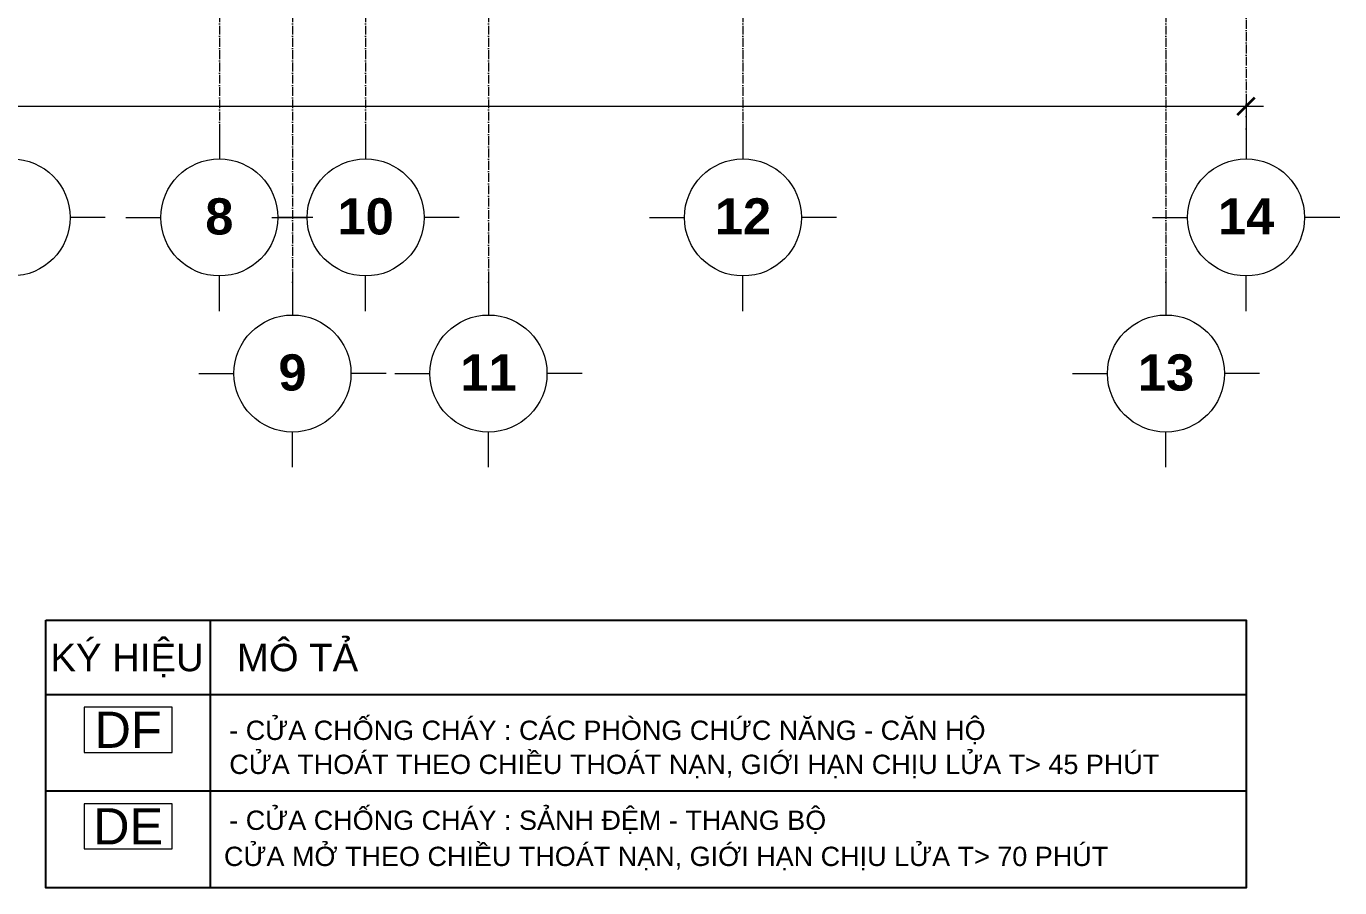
# Model space of a CAD drawing. Header units: millimetres. Extents: x -20144 to 122974, y -38328 to 48263.
# Drawn here: x 97021 to 119471, y -17358 to -2632 of the extents above; entities that cross this region are included whole.
import ezdxf
from ezdxf.enums import TextEntityAlignment as Align

# ---------------------------------------------------------------- set-up
doc = ezdxf.new("R2010")
doc.units = ezdxf.units.MM
doc.linetypes.add('Grid Line', pattern=[4.2, 3, -0.6, 0, -0.6])
for name, color, linetype, lineweight in [('DIM', 1, 'Continuous', 5), ('KH', 6, 'Continuous', 5), ('TRUC', 225, 'Continuous', 5), ('Y-GHI CHU PCCC$0$Z-CT1-GHI CHU TT$0$CHU-1', 7, 'Continuous', 9), ('Y-GHI CHU PCCC$0$Z-CT1-GHI CHU TT$0$KI-HIEU', 6, 'Continuous', 13)]:
    doc.layers.add(name, color=color, linetype=linetype, lineweight=lineweight)
doc.styles.add('Arial_B', font='arialbd_0.ttf', dxfattribs={"height": 619.047619})
doc.styles.add('TA1', font='arial_0.ttf')
doc.styles.add('Y-GHI CHU PCCC$0$Arial', font='arial_0.ttf')
doc.styles.add('Y-GHI CHU PCCC$0$Z-CT1-GHI CHU TT$0$TA1', font='arial_0.ttf')
doc.dimstyles.new('D_200_KTx2', dxfattribs={"dimtxt": 400, "dimasz": 300, "dimexe": 300, "dimexo": 300, "dimgap": 160, "dimtad": 1, "dimdec": 0, "dimzin": 9, "dimtxsty": 'TA1', "dimblk": 'ARCHTICK', "dimcen": 1, "dimdle": 300, "dimclrd": 256, "dimclre": 256, "dimclrt": 7, "dimadec": 0, "dimazin": 0, "dimtfac": 1, "dimtdec": 0, "dimtix": 1, "dimtmove": 1, "dimatfit": 3, "dimldrblk": 'ARCHTICK', "dimfxl": 0, "dimtolj": 1, "dimtzin": 0, "dimlwd": -1, "dimlwe": -1, "dimarcsym": 0})

# ---------------------------------------------------------------- blocks, each defined once
blk = doc.blocks.new('_ArchTick')
at = {"color": 0, "const_width": 0.15}
blk.add_lwpolyline([(-0.5, -0.5), (0.5, 0.5)], dxfattribs=at)
blk = doc.blocks.new('*D694')
at = {"layer": 'Defpoints', "color": 0, "transparency": 16777216}
for p in [(68371, -3576), (117871, -3576), (117871, -4000)]:
    blk.add_point(p, dxfattribs=at)
at = {"layer": 'DIM', "transparency": 16777216}
for p, q in [((68071, -4000), (118171, -4000)), ((68371, -3876), (68371, -4300)), ((117871, -3876), (117871, -4300))]:
    blk.add_line(p, q, dxfattribs=at)
at = {"layer": 'DIM', "transparency": 16777216, "xscale": 300, "yscale": 300, "zscale": 300, "rotation": 180}
blk.add_blockref('_ArchTick', (68371, -4000), dxfattribs=at)
at = {"layer": 'DIM', "transparency": 16777216, "xscale": 300, "yscale": 300, "zscale": 300}
blk.add_blockref('_ArchTick', (117871, -4000), dxfattribs=at)
at = {"layer": 'DIM', "color": 7, "transparency": 16777216, "insert": (93121, -3636), "char_height": 400, "attachment_point": 5, "style": 'TA1'}
blk.add_mtext('\\A1;49500', dxfattribs=at)
blk = doc.blocks.new('Grid - FamilyAL-KH TRUC-550400-MẶT BẰNG HẦM 2')
at = {"layer": 'KH'}
for p, q in [((0, 7), (0, 4)), ((-8, -1), (-5, -1)), ((8, -1), (5, -1)), ((0, -9), (0, -6))]:
    blk.add_line(p, q, dxfattribs=at)
blk.add_circle((0, -1), 5, dxfattribs=at)
blk = doc.blocks.new('Y-GHI CHU PCCC$0$A$C53D4240F')
at = {"color": 8, "ltscale": 30}
blk.add_lwpolyline([(-266.7, -137.5), (266.7, -137.5), (266.7, 137.5), (-266.7, 137.5)], close=True, dxfattribs=at)
at = {"color": 8, "style": 'Y-GHI CHU PCCC$0$Arial'}
blk.add_text('DE', height=220, dxfattribs=at).set_placement((0, 0), align=Align.MIDDLE_CENTER)
blk = doc.blocks.new('Y-GHI CHU PCCC$0$A$C67775D76')
at = {"color": 8, "ltscale": 30}
blk.add_lwpolyline([(-266.7, -137.5), (266.7, -137.5), (266.7, 137.5), (-266.7, 137.5)], close=True, dxfattribs=at)
at = {"color": 8, "style": 'Y-GHI CHU PCCC$0$Arial'}
blk.add_text('DF', height=220, dxfattribs=at).set_placement((0, 0), align=Align.MIDDLE_CENTER)

msp = doc.modelspace()

# ---------------------------------------------------------------- linework, layer by layer
at = {"color": 8, "ltscale": 150}
for p, q in [((100169.2, -17357.8), (100169.2, -12782.8)), ((117871.5, -14057.8), (97356.7, -14057.8)), ((117871.5, -15707.8), (97356.7, -15707.8))]:
    msp.add_line(p, q, dxfattribs=at)
msp.add_lwpolyline([(97356.7, -12782.8), (117871.5, -12782.8), (117871.5, -17357.8), (97356.7, -17357.8)], close=True, dxfattribs=at)
at = {"layer": 'TRUC', "linetype": 'Grid Line', "ltscale": 50}
for p, q in [((100321.5, 43599.9), (100321.5, -4500.1)), ((101571.5, 43599.9), (101571.5, -7167.6)), ((102821.5, 43599.9), (102821.5, -4500.1)), ((104921.5, 43599.9), (104921.5, -7167.6)), ((109271.5, 43599.9), (109271.5, -4500.1)), ((116501.5, 43599.9), (116501.5, -7167.6)), ((117871.5, 6299.9), (117871.5, -4500.1))]:
    msp.add_line(p, q, dxfattribs=at)

# ---------------------------------------------------------------- block references
at = {"lineweight": 5, "xscale": 199.9999999999999, "yscale": 199.9999999999999, "zscale": 199.9999999999999, "rotation": 180}
for p in [(96771.5, -6100.1), (100321.5, -6100.1), (102821.5, -6100.1), (109271.5, -6100.1), (117871.5, -6100.1), (101571.5, -8767.6), (104921.5, -8767.6), (116501.5, -8767.6)]:
    msp.add_blockref('Grid - FamilyAL-KH TRUC-550400-MẶT BẰNG HẦM 2', p, dxfattribs=at)
at = {"layer": 'Y-GHI CHU PCCC$0$Z-CT1-GHI CHU TT$0$KI-HIEU', "color": 8, "xscale": 2.812500000000001, "yscale": 2.812500000000001, "zscale": 2.812500000000001}
for name, p in [('Y-GHI CHU PCCC$0$A$C67775D76', (98762.9, -14657.8)), ('Y-GHI CHU PCCC$0$A$C53D4240F', (98762.9, -16307.8))]:
    msp.add_blockref(name, p, dxfattribs=at)

# ---------------------------------------------------------------- texts
at = {"layer": 'KH', "attachment_point": 2, "line_spacing_factor": 0.941778, "style": 'Arial_B'}
for s, insert, char_height, width in [('\\fArial|b1|i0|c0|p34|;8', (100321.7, -5572.2), 619.048, 558.244), ('10', (102821.7, -5572.2), 619.05, 1116.488), ('12', (109271.7, -5572.2), 619.05, 1116.488), ('14', (117871.7, -5572.2), 619.05, 1116.488), ('\\fArial|b1|i0|c0|p34|;9', (101571.7, -8239.8), 619.048, 558.244), ('11', (104921.7, -8239.8), 619.05, 1116.488), ('13', (116501.7, -8239.8), 619.05, 1116.488)]:
    msp.add_mtext(s, dxfattribs=dict(at, insert=insert, char_height=char_height, width=width))
at = {"layer": 'Y-GHI CHU PCCC$0$Z-CT1-GHI CHU TT$0$CHU-1', "color": 8, "style": 'Y-GHI CHU PCCC$0$Z-CT1-GHI CHU TT$0$TA1'}
for s, height, p in [('KÝ HIỆU', 468.75, (97433.8, -13657.1)), ('MÔ TẢ', 468.75, (100621.3, -13657.1)), ('- CỬA CHỐNG CHÁY : CÁC PHÒNG CHỨC NĂNG - CĂN HỘ', 330, (100491.4, -14831.5)), ('CỬA THOÁT THEO CHIỀU THOÁT NẠN, GIỚI HẠN CHỊU LỬA T> 45 PHÚT', 330, (100491.4, -15413.4)), ('- CỬA CHỐNG CHÁY : SẢNH ĐỆM - THANG BỘ', 330, (100491.4, -16369.2)), ('CỬA MỞ THEO CHIỀU THOÁT NẠN, GIỚI HẠN CHỊU LỬA T> 70 PHÚT', 330, (100400.9, -16986.5))]:
    msp.add_text(s, height=height, dxfattribs=at).set_placement(p)

# ---------------------------------------------------------------- dimensions: what is measured, and where the dimension line sits
at = {"layer": 'DIM'}
dim = msp.add_linear_dim(base=(117871.5, -4000.1), p1=(68371.5, -3575.8), p2=(117871.5, -3575.8), dimstyle='D_200_KTx2', dxfattribs=at)
dim.commit()
dim.dimension.update_dxf_attribs({"geometry": '*D694', "text_midpoint": (93121.5, -3635.8)})

doc.saveas('drawing.dxf')
